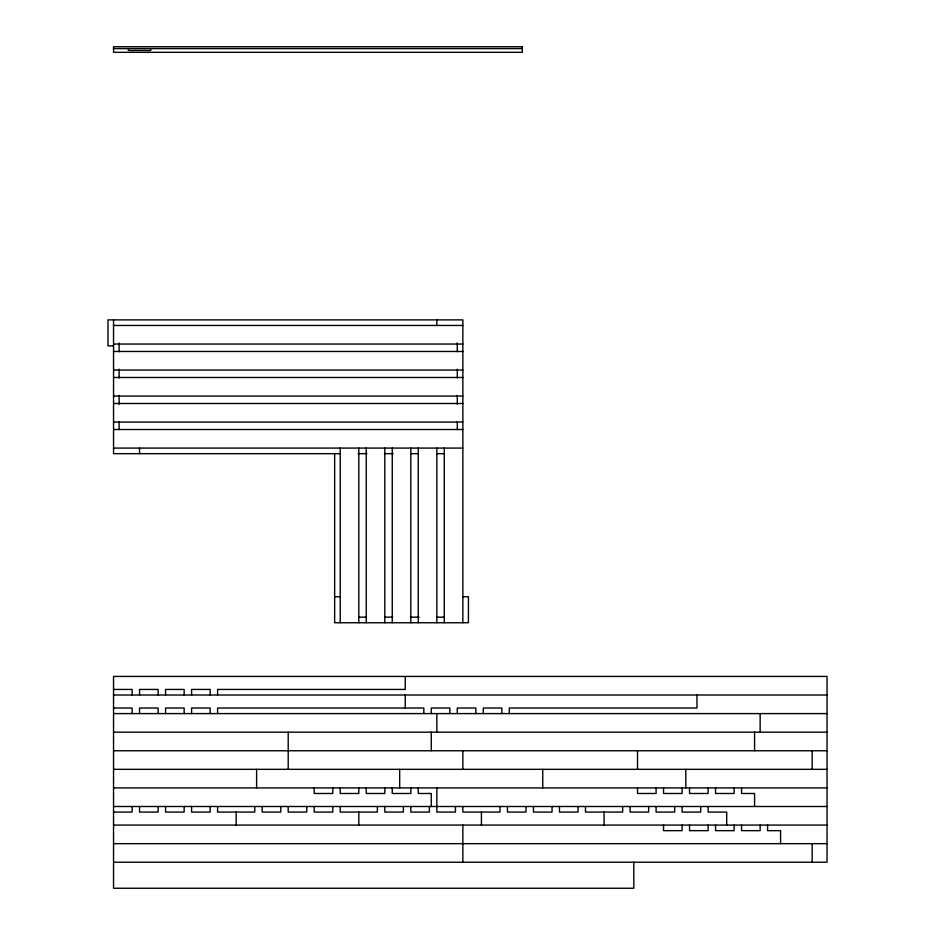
<?xml version="1.0" encoding="UTF-8"?>
<svg xmlns="http://www.w3.org/2000/svg" width="935" height="935" viewBox="0 0 935 935"><rect width="100%" height="100%" fill="white"/><g stroke="black" fill="none" stroke-linecap="round" stroke-linejoin="round"><path stroke-width="1.4" d="M113.544 48.608L522.314 48.608M113.544 325.462L462.86 325.462M113.544 344.045L462.86 344.045M113.544 345.903L107.969 345.903L107.969 319.887L462.86 319.887L462.86 622.745M113.544 351.466L462.86 351.466M113.544 370.05L462.86 370.05M113.544 377.483L462.86 377.483M113.544 396.066L462.86 396.066M113.544 403.499L462.86 403.499M113.544 422.082L462.86 422.082M113.544 429.516L462.86 429.516M113.544 448.087L462.86 448.087M340.223 453.662L113.544 453.662L113.544 319.887M358.175 453.662L366.917 453.662M384.402 453.662L393.156 453.662M410.64 453.662L418.261 453.662M436.844 453.662L444.277 453.662M334.648 596.74L340.223 596.74M462.86 596.74L468.423 596.74L468.423 622.745L334.648 622.745L334.648 453.662M358.806 617.17L366.497 617.17M384.811 617.17L392.782 617.17M410.301 617.17L419.055 617.17M436.575 617.17L444.277 617.17M113.544 689.434L132.115 689.434L132.115 695.009M113.544 695.009L827.031 695.009M113.544 708.017L132.115 708.017L132.115 713.592M113.544 713.592L827.031 713.592M113.544 732.175L827.031 732.175M113.544 750.758L827.031 750.758M113.544 769.33L827.031 769.33M113.544 787.913L827.031 787.913M113.544 806.496L827.031 806.496M113.544 812.071L132.115 812.071L132.115 806.496M113.544 825.079L827.031 825.079M113.544 843.662L827.031 843.662M113.544 862.234L827.031 862.234L827.031 676.426L113.544 676.426L113.544 888.25L633.801 888.25L633.801 862.234M812.164 750.758L812.164 769.33M812.164 843.662L812.164 862.234M780.585 843.662L780.585 830.654L767.577 830.654L767.577 825.079M760.143 713.592L760.143 732.175M760.143 825.079L760.143 830.654L741.56 830.654L741.56 825.079M754.568 732.175L754.568 750.758M754.568 806.496L754.568 793.488L741.56 793.488L741.56 787.913M734.127 787.913L734.127 793.488L715.555 793.488L715.555 787.913M734.127 825.079L734.127 830.654L715.555 830.654L715.555 825.079M726.694 825.079L726.694 812.071L708.122 812.071L708.122 806.496M708.122 787.913L708.122 793.488L689.539 793.488L689.539 787.913M708.122 825.079L708.122 830.654L689.539 830.654L689.539 825.079M700.689 806.496L700.689 812.071L682.106 812.071L682.106 806.496M696.972 695.009L696.972 708.017L509.306 708.017L509.306 713.592M685.822 769.33L685.822 787.913M682.106 787.913L682.106 793.488L663.523 793.488L663.523 787.913M682.106 825.079L682.106 830.654L663.523 830.654L663.523 825.079M674.673 806.496L674.673 812.071L656.09 812.071L656.09 806.496M656.09 787.913L656.09 793.488L637.518 793.488L637.518 787.913M648.656 806.496L648.656 812.071L630.085 812.071L630.085 806.496M637.518 750.758L637.518 769.33M622.652 806.496L622.652 812.071L585.485 812.071L585.485 806.496M604.068 812.071L604.068 825.079M578.052 806.496L578.052 812.071L559.469 812.071L559.469 806.496M552.047 806.496L552.047 812.071L533.464 812.071L533.464 806.496M542.756 769.33L542.756 787.913M526.031 806.496L526.031 812.071L507.448 812.071L507.448 806.496M501.873 713.592L501.873 708.017L483.29 708.017L483.29 713.592M500.015 806.496L500.015 812.071L462.86 812.071L462.86 806.496M481.432 812.071L481.432 825.079M475.857 713.592L475.857 708.017L457.285 708.017L457.285 713.592M462.86 750.758L462.86 769.33M462.86 825.079L462.86 862.234M457.285 342.958L457.285 351.712M457.285 369.22L457.285 377.962M457.285 395.47L457.285 404.224M457.285 421.72L457.285 429.516M455.427 806.496L455.427 812.071L436.844 812.071L436.844 787.913M449.852 713.592L449.852 708.017L431.269 708.017L431.269 713.592M444.277 448.087L444.277 622.745M436.844 319.887L436.844 325.462M436.844 448.087L436.844 622.745M436.844 713.592L436.844 732.175M431.269 732.175L431.269 750.758M431.269 806.496L431.269 793.488L418.261 793.488L418.261 787.913M429.41 806.496L429.41 812.071L410.827 812.071L410.827 806.496M423.835 713.592L423.835 708.017L217.586 708.017L217.586 713.592M418.261 448.087L418.261 622.745M410.827 448.087L410.827 622.745M410.827 787.913L410.827 793.488L392.244 793.488L392.244 787.913M405.252 676.426L405.252 689.434L217.586 689.434L217.586 695.009M405.252 695.009L405.252 708.017M403.394 806.496L403.394 812.071L384.811 812.071L384.811 806.496M399.677 769.33L399.677 787.913M392.244 448.087L392.244 622.745M384.811 448.087L384.811 622.745M384.811 787.913L384.811 793.488L366.24 793.488L366.24 787.913M377.389 806.496L377.389 812.071L340.223 812.071L340.223 806.496M366.24 448.087L366.24 622.745M358.806 448.087L358.806 622.745M358.806 787.913L358.806 793.488L340.223 793.488L340.223 787.913M358.806 812.071L358.806 825.079M340.223 448.087L340.223 622.745M332.79 787.913L332.79 793.488L314.207 793.488L314.207 787.913M332.79 806.496L332.79 812.071L314.207 812.071L314.207 806.496M306.774 806.496L306.774 812.071L288.202 812.071L288.202 806.496M288.202 732.175L288.202 769.33M280.769 806.496L280.769 812.071L262.186 812.071L262.186 806.496M256.611 769.33L256.611 787.913M254.752 806.496L254.752 812.071L217.586 812.071L217.586 806.496M236.169 812.071L236.169 825.079M210.165 695.009L210.165 689.434L191.581 689.434L191.581 695.009M210.165 713.592L210.165 708.017L191.581 708.017L191.581 713.592M210.165 806.496L210.165 812.071L191.581 812.071L191.581 806.496M184.148 695.009L184.148 689.434L165.565 689.434L165.565 695.009M184.148 713.592L184.148 708.017L165.565 708.017L165.565 713.592M184.148 806.496L184.148 812.071L165.565 812.071L165.565 806.496M158.132 695.009L158.132 689.434L139.549 689.434L139.549 695.009M158.132 713.592L158.132 708.017L139.549 708.017L139.549 713.592M158.132 806.496L158.132 812.071L139.549 812.071L139.549 806.496M150.699 48.608L150.699 50.467L128.399 50.467L128.399 48.608M139.549 448.087L139.549 453.662M119.119 342.981L119.119 351.735M119.119 369.255L119.119 378.02M119.119 395.528L119.119 404.294M119.119 421.814L119.119 429.516M522.314 46.75L113.544 46.75L113.544 52.325L522.314 52.325L522.314 46.75"/></g></svg>
